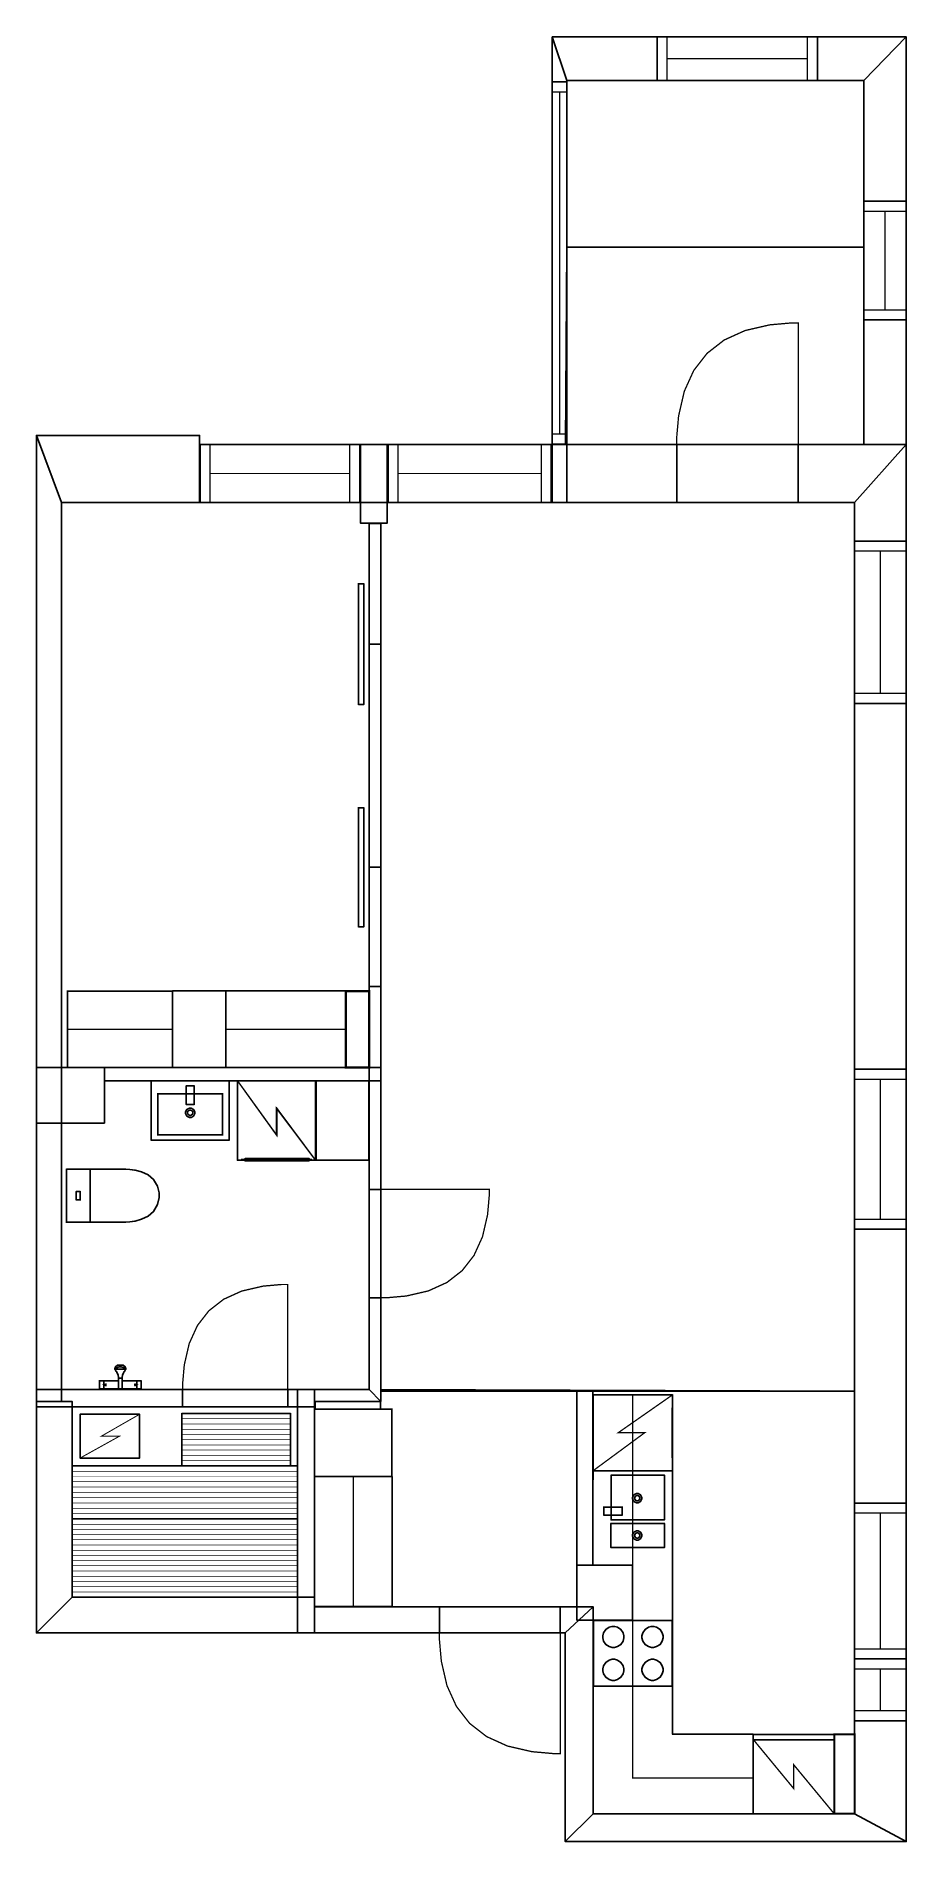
# Model space of a CAD drawing. Extents: x 0.6 to 7.4, y 0 to 14.2.
import ezdxf

# ---------------------------------------------------------------- set-up
doc = ezdxf.new("R2010")
doc.units = 0
doc.layers.get('0').update_dxf_attribs({"linetype": 'CONTINUOUS'})

msp = doc.modelspace()

# ---------------------------------------------------------------- linework, layer by layer
at = {"color": 0}
for points, const_width in [([(7.43093, 14.2251), (4.64447, 14.2251), (4.75906, 13.8815), (7.0976, 13.8815), (7.43093, 14.2251)], 0.002083), ([(4.64447, 14.2251), (4.64447, 10.5566), (4.75906, 10.5566), (4.75906, 13.8815), (4.64447, 14.2251)], 0.002083), ([(5.46929, 14.2251), (6.73178, 14.2251), (6.73178, 13.8815), (5.46929, 13.8815), (5.46929, 14.2251)], 0.010417), ([(5.46929, 14.2251), (6.73178, 14.2251), (6.73178, 13.8815), (5.46929, 13.8815), (5.46929, 14.2251)], 0.010417), ([(7.43093, 11.015), (7.43093, 14.2251), (7.0976, 13.8815), (7.0976, 11.015), (7.43093, 11.015)], 0.002083), ([(4.64447, 13.8703), (4.75906, 13.8703), (4.75906, 11.0178), (4.64447, 11.0178), (4.64447, 13.8703)], 0.010417), ([(4.64447, 13.8703), (4.75906, 13.8703), (4.75906, 11.0178), (4.64447, 11.0178), (4.64447, 13.8703)], 0.010417), ([(7.0976, 12.93), (7.43093, 12.93), (7.43093, 11.9959), (7.0976, 11.9959), (7.0976, 12.93)], 0.010417), ([(7.0976, 12.93), (7.43093, 12.93), (7.43093, 11.9959), (7.0976, 11.9959), (7.0976, 12.93)], 0.010417), ([(7.0976, 11.015), (4.74929, 11.015), (4.75971, 12.5698), (7.0976, 12.5698), (7.0976, 11.015)], 0.002083), ([(5.62408, 11.015), (5.62408, 11.0711), (5.639, 11.2392), (5.68381, 11.4335), (5.75857, 11.598), (5.86322, 11.7325), (5.99772, 11.8372), (6.16217, 11.9119), (6.3565, 11.9568), (6.52463, 11.9717), (6.58074, 11.9717), (6.58074, 11.015), (5.62408, 11.015)], 0.010417), ([(0.583333, 11.0852), (1.86774, 11.0852), (1.86774, 10.5566), (0.780436, 10.5566), (0.583333, 11.0852)], 0.002083), ([(0.780436, 3.47601), (0.780436, 10.5566), (0.583333, 11.0852), (0.583333, 3.47601), (0.780436, 3.47601)], 0.002083), ([(1.86774, 10.5566), (7.02468, 10.5566), (7.43093, 11.015), (1.86774, 11.015), (1.86774, 10.5566)], 0.002083), ([(1.8725, 11.015), (3.12804, 11.015), (3.12804, 10.5566), (1.8725, 10.5566), (1.8725, 11.015)], 0.010417), ([(1.8725, 11.015), (3.12804, 11.015), (3.12804, 10.5566), (1.8725, 10.5566), (1.8725, 11.015)], 0.010417), ([(3.13553, 11.015), (3.34386, 11.015), (3.34386, 10.3937), (3.13553, 10.3937), (3.13553, 11.015)], 0.002083), ([(3.35124, 11.015), (4.63678, 11.015), (4.63678, 10.5566), (3.35124, 10.5566), (3.35124, 11.015)], 0.010417), ([(3.35124, 11.015), (4.63678, 11.015), (4.63678, 10.5566), (3.35124, 10.5566), (3.35124, 11.015)], 0.010417), ([(5.62408, 11.015), (6.58074, 11.015), (6.58074, 10.5566), (5.62408, 10.5566), (5.62408, 11.015)], 0.010417), ([(5.62408, 11.015), (6.58074, 11.015), (6.58074, 10.5566), (5.62408, 10.5566), (5.62408, 11.015)], 0.010417), ([(7.43093, 11.015), (7.43093, 0.008138), (7.02468, 0.226887), (7.02468, 10.5566), (7.43093, 11.015)], 0.002083), ([(3.20156, 10.3931), (3.29531, 10.3931), (3.29531, 9.44249), (3.20156, 9.44249), (3.20156, 10.3931)], 0.010417), ([(3.29531, 3.47601), (3.29531, 10.3937), (3.20156, 10.3937), (3.20156, 3.56976), (3.29531, 3.47601)], 0.002083), ([(7.02468, 10.2528), (7.43093, 10.2528), (7.43093, 8.97467), (7.02468, 8.97467), (7.02468, 10.2528)], 0.010417), ([(7.02468, 10.2528), (7.43093, 10.2528), (7.43093, 8.97467), (7.02468, 8.97467), (7.02468, 10.2528)], 0.010417), ([(3.11822, 9.91781), (3.15989, 9.91781), (3.15989, 8.96718), (3.11822, 8.96718), (3.11822, 9.91781)], 0.010417), ([(3.11822, 8.1531), (3.15989, 8.1531), (3.15989, 7.21468), (3.11822, 7.21468), (3.11822, 8.1531)], 0.010417), ([(3.20156, 7.68397), (3.29531, 7.68397), (3.29531, 6.7455), (3.20156, 6.7455), (3.20156, 7.68397)], 0.010417), ([(0.827528, 6.70882), (1.65375, 6.70882), (1.65375, 6.10607), (0.827528, 6.10607), (0.827528, 6.70882)], 0.010417), ([(1.65381, 6.70942), (2.07422, 6.70942), (2.07422, 6.10639), (1.65381, 6.10639), (1.65381, 6.70942)], 0.010417), ([(2.07422, 6.70899), (3.01812, 6.70899), (3.01812, 6.10622), (2.07422, 6.10622), (2.07422, 6.70899)], 0.010417), ([(3.01812, 6.70888), (3.20161, 6.70888), (3.20161, 6.10607), (3.01812, 6.10607), (3.01812, 6.70888)], 0.018351), ([(0.583333, 6.10596), (1.11833, 6.10596), (1.11833, 5.66803), (0.583333, 5.66803), (0.583333, 6.10596)], 0.002083), ([(1.11833, 6.10596), (3.29531, 6.10596), (3.29531, 6.00179), (1.11833, 6.00179), (1.11833, 6.10596)], 0.002083), ([(1.48768, 6.0006), (2.09978, 6.0006), (2.09978, 5.53315), (1.48768, 5.53315), (1.48768, 6.0006)], 0.010417), ([(2.16601, 6.00108), (2.77924, 6.00108), (2.77924, 5.37608), (2.16601, 5.37608), (2.16601, 6.00108)], 0.010221), ([(2.16601, 6.00108), (2.77924, 6.00108), (2.77924, 5.37608), (2.16601, 5.37608), (2.16601, 6.00108)], 0.010221), ([(2.78435, 6.00108), (3.19943, 6.00108), (3.19943, 5.37608), (2.78435, 5.37608), (2.78435, 6.00108)], 0.010417), ([(7.02468, 6.09196), (7.43093, 6.09196), (7.43093, 4.83322), (7.02468, 4.83322), (7.02468, 6.09196)], 0.010417), ([(7.02468, 6.09196), (7.43093, 6.09196), (7.43093, 4.83322), (7.02468, 4.83322), (7.02468, 6.09196)], 0.010417), ([(1.53874, 5.89958), (2.04878, 5.89958), (2.04878, 5.57449), (1.53874, 5.57449), (1.53874, 5.89958)], 0.010417), ([(1.76313, 5.96164), (1.82563, 5.96164), (1.82563, 5.81581), (1.76313, 5.81581), (1.76313, 5.96164)], 0.010417), ([(1.83018, 5.74972), (1.83018, 5.74333), (1.8195, 5.72396), (1.80012, 5.71326), (1.79372, 5.71326), (1.78728, 5.71326), (1.7679, 5.72396), (1.75726, 5.74333), (1.75726, 5.74972), (1.75726, 5.75618), (1.7679, 5.77556), (1.78728, 5.78618), (1.79372, 5.78618), (1.80012, 5.78618), (1.8195, 5.77556), (1.83018, 5.75618), (1.83018, 5.74972)], 0.008333), ([(1.81456, 5.74972), (1.81456, 5.7461), (1.80843, 5.73503), (1.79736, 5.72889), (1.79372, 5.72889), (1.79004, 5.72889), (1.77897, 5.73503), (1.77289, 5.7461), (1.77289, 5.74972), (1.77289, 5.75342), (1.77897, 5.76449), (1.79004, 5.77056), (1.79372, 5.77056), (1.79736, 5.77056), (1.80843, 5.76449), (1.81456, 5.75342), (1.81456, 5.74972)], 0.008333), ([(0.819282, 5.30414), (0.819282, 4.88758), (1.00657, 4.88758), (1.00657, 5.30414), (0.819282, 5.30414)], 0.010417), ([(1.27485, 5.30414), (1.27485, 5.30414), (1.28657, 5.30425), (1.31755, 5.30263), (1.36138, 5.2965), (1.41163, 5.2831), (1.46186, 5.25956), (1.50569, 5.2231), (1.53668, 5.1709), (1.54844, 5.11783), (1.54844, 5.10015), (1.54844, 5.08187), (1.53668, 5.02701), (1.50569, 4.97293), (1.46186, 4.93511), (1.41163, 4.91069), (1.36138, 4.89671), (1.31755, 4.89031), (1.28657, 4.88857), (1.27485, 4.88861), (1.27485, 4.88861), (1.00657, 4.88758), (1.00657, 5.30414), (1.27485, 5.30414)], 0.010417), ([(2.22526, 5.38857), (2.73019, 5.38857), (2.73019, 5.37088), (2.22526, 5.37088), (2.22526, 5.38857)], 0.010221), ([(0.897136, 5.12896), (0.897136, 5.06278), (0.928657, 5.06278), (0.928657, 5.12896), (0.897136, 5.12896)], 0.010417), ([(3.20156, 5.14561), (3.29531, 5.14561), (3.29531, 4.29269), (3.20156, 4.29269), (3.20156, 5.14561)], 0.010417), ([(3.20156, 5.14561), (3.29531, 5.14561), (3.29531, 4.29269), (3.20156, 4.29269), (3.20156, 5.14561)], 0.010417), ([(3.29531, 4.29269), (3.34526, 4.29269), (3.49517, 4.30604), (3.66846, 4.34603), (3.81506, 4.41265), (3.93494, 4.50597), (4.02826, 4.62592), (4.09489, 4.77251), (4.13488, 4.94575), (4.14822, 5.09565), (4.14822, 5.14561), (3.29531, 5.14561), (3.29531, 4.29269)], 0.010417), ([(1.73438, 3.56976), (1.73438, 3.61828), (1.74729, 3.76361), (1.78603, 3.93158), (1.85064, 4.07374), (1.94108, 4.19006), (2.0574, 4.28049), (2.19954, 4.34511), (2.36751, 4.38385), (2.51286, 4.39675), (2.56136, 4.39675), (2.56136, 3.56976), (1.73438, 3.56976)], 0.010417), ([(0.583333, 3.56976), (2.77126, 3.56976), (2.77126, 3.43419), (0.583333, 3.43419), (0.583333, 3.56976)], 0.002083), ([(1.07856, 3.63861), (1.11399, 3.63861), (1.11399, 3.57503), (1.07856, 3.57503), (1.07856, 3.63861)], 0.010417), ([(1.11399, 3.60736), (1.11719, 3.60618), (1.12684, 3.60226), (1.12961, 3.60107), (1.12961, 3.60107), (1.12961, 3.60254), (1.12961, 3.60682), (1.12961, 3.61117), (1.12961, 3.61257), (1.12961, 3.61257), (1.12723, 3.61193), (1.11724, 3.60856), (1.11399, 3.60736)], 0.010417), ([(1.1129, 3.63861), (1.2296, 3.63861), (1.2296, 3.57503), (1.1129, 3.57503), (1.1129, 3.63861)], 0.010417), ([(1.2577, 3.57503), (1.2296, 3.57503), (1.2296, 3.65836), (1.2366, 3.65836), (1.25239, 3.65836), (1.2577, 3.65836), (1.2577, 3.63753), (1.2577, 3.59065), (1.2577, 3.57503)], 0.010417), ([(1.2577, 3.63861), (1.3744, 3.63861), (1.3744, 3.57503), (1.2577, 3.57503), (1.2577, 3.63861)], 0.010417), ([(1.3744, 3.60736), (1.37115, 3.60618), (1.36149, 3.60226), (1.35878, 3.60107), (1.35878, 3.60107), (1.35878, 3.60254), (1.35878, 3.60682), (1.35878, 3.61117), (1.35878, 3.61257), (1.35878, 3.61257), (1.36111, 3.61193), (1.37109, 3.60856), (1.3744, 3.60736)], 0.010417), ([(1.3744, 3.63861), (1.40771, 3.63861), (1.40771, 3.57503), (1.3744, 3.57503), (1.3744, 3.63861)], 0.010417), ([(1.73438, 3.56976), (2.56136, 3.56976), (2.56136, 3.43419), (1.73438, 3.43419), (1.73438, 3.56976)], 0.010417), ([(1.73438, 3.56976), (2.56136, 3.56976), (2.56136, 3.43419), (1.73438, 3.43419), (1.73438, 3.56976)], 0.010417), ([(2.63857, 3.56976), (2.77126, 3.56976), (2.77126, 1.6524), (2.63857, 1.6524), (2.63857, 3.56976)], 0.002083), ([(3.29531, 3.47601), (2.77126, 3.47601), (2.77126, 3.56976), (3.20156, 3.56976), (3.29531, 3.47601)], 0.002083), ([(4.83789, 3.55583), (4.96289, 3.55583), (4.96289, 2.18604), (4.83789, 2.18604), (4.83789, 3.55583)], 0.002083), ([(0.864367, 1.93311), (0.864367, 3.47601), (0.583333, 3.47601), (0.583333, 1.6524), (0.864367, 1.93311)], 0.002083), ([(2.77208, 3.41476), (2.77208, 2.88465), (3.38238, 2.88465), (3.38238, 3.41476), (2.77208, 3.41476)], 0.010417), ([(2.77636, 3.47504), (2.77636, 3.41476), (3.29178, 3.41476), (3.29178, 3.47504), (2.77636, 3.47504)], 0.00603), ([(6.22547, 0.227431), (6.22547, 0.852919), (5.59119, 0.852919), (5.59119, 3.5274), (4.96588, 3.5274), (4.96289, 2.18604), (5.27642, 2.18604), (5.27642, 1.75136), (4.96674, 1.75136), (4.96588, 0.226887), (6.22547, 0.227431)], 0.010417), ([(4.96436, 3.52865), (4.96436, 2.18604), (5.27686, 2.18604), (5.27686, 3.52865), (4.96436, 3.52865)], 0.010417), ([(4.96619, 3.5274), (4.96619, 2.92974), (5.59119, 2.92974), (5.59119, 3.5274), (4.96619, 3.5274)], 0.009961), ([(0.926594, 3.37397), (1.39492, 3.37397), (1.39492, 3.02914), (0.926594, 3.02914), (0.926594, 3.37397)], 0.007805), ([(1.72672, 3.37999), (2.58431, 3.37999), (2.58431, 2.96875), (1.72672, 2.96875), (1.72672, 3.37999)], 0.010417), ([(0.864367, 2.96744), (2.63965, 2.96744), (2.63965, 2.55078), (0.864367, 2.55078), (0.864367, 2.96744)], 0.010417), ([(2.77192, 2.88465), (2.77192, 1.85926), (3.38286, 1.85926), (3.38286, 2.88465), (2.77192, 2.88465)], 0.010417), ([(5.10747, 2.89361), (5.10747, 2.54275), (5.52789, 2.54275), (5.52789, 2.89361), (5.10747, 2.89361)], 0.010417), ([(5.31332, 2.74989), (5.31972, 2.74989), (5.33908, 2.73926), (5.34978, 2.71989), (5.34978, 2.71343), (5.34978, 2.70703), (5.33908, 2.68767), (5.31972, 2.67697), (5.31332, 2.67697), (5.30686, 2.67697), (5.28749, 2.68767), (5.27686, 2.70703), (5.27686, 2.71343), (5.27686, 2.71989), (5.28749, 2.73926), (5.30686, 2.74989), (5.31332, 2.74989)], 0.008333), ([(5.31332, 2.73426), (5.31694, 2.73426), (5.32801, 2.72819), (5.33415, 2.71712), (5.33415, 2.71343), (5.33415, 2.70979), (5.32801, 2.69874), (5.31694, 2.6926), (5.31332, 2.6926), (5.30963, 2.6926), (5.29856, 2.69874), (5.29249, 2.70979), (5.29249, 2.71343), (5.29249, 2.71712), (5.29856, 2.72819), (5.30963, 2.73426), (5.31332, 2.73426)], 0.008333), ([(5.05007, 2.64318), (5.05007, 2.58068), (5.1959, 2.58068), (5.1959, 2.64318), (5.05007, 2.64318)], 0.010417), ([(7.02468, 2.67393), (7.43093, 2.67393), (7.43093, 1.44689), (7.02468, 1.44689), (7.02468, 2.67393)], 0.010417), ([(7.02468, 2.67393), (7.43093, 2.67393), (7.43093, 1.44689), (7.02468, 1.44689), (7.02468, 2.67393)], 0.010417), ([(0.864312, 2.54953), (2.63986, 2.54953), (2.63986, 1.9344), (0.864312, 1.9344), (0.864312, 2.54953)], 0.010417), ([(5.10644, 2.51432), (5.10644, 2.32476), (5.52696, 2.32476), (5.52696, 2.51432), (5.10644, 2.51432)], 0.010417), ([(5.31332, 2.456), (5.31972, 2.456), (5.33908, 2.44536), (5.34978, 2.426), (5.34978, 2.41954), (5.34978, 2.41314), (5.33908, 2.39378), (5.31972, 2.38308), (5.31332, 2.38308), (5.30686, 2.38308), (5.28749, 2.39378), (5.27686, 2.41314), (5.27686, 2.41954), (5.27686, 2.426), (5.28749, 2.44536), (5.30686, 2.456), (5.31332, 2.456)], 0.008333), ([(5.31332, 2.44038), (5.31694, 2.44038), (5.32801, 2.43431), (5.33415, 2.42324), (5.33415, 2.41954), (5.33415, 2.4159), (5.32801, 2.40483), (5.31694, 2.39871), (5.31332, 2.39871), (5.30963, 2.39871), (5.29856, 2.40483), (5.29249, 2.4159), (5.29249, 2.41954), (5.29249, 2.42324), (5.29856, 2.43431), (5.30963, 2.44038), (5.31332, 2.44038)], 0.008333), ([(4.83789, 2.18604), (5.27647, 2.18604), (5.27647, 1.75136), (4.83789, 1.75136), (4.83789, 2.18604)], 0.002083), ([(2.77126, 1.93311), (0.864367, 1.93311), (0.583333, 1.6524), (2.77126, 1.6524), (2.77126, 1.93311)], 0.002083), ([(4.96593, 1.85813), (2.77126, 1.85813), (2.77126, 1.6524), (4.74718, 1.6524), (4.96593, 1.85813)], 0.002083), ([(3.75603, 1.85813), (4.70697, 1.85813), (4.70697, 1.6524), (3.75603, 1.6524), (3.75603, 1.85813)], 0.010417), ([(3.75603, 1.85813), (4.70697, 1.85813), (4.70697, 1.6524), (3.75603, 1.6524), (3.75603, 1.85813)], 0.010417), ([(4.74718, 0.008138), (4.74718, 1.6524), (4.96593, 1.85813), (4.96593, 0.226887), (4.74718, 0.008138)], 0.002083), ([(4.96371, 1.75157), (5.27642, 1.75142), (5.27642, 0.509494), (6.22537, 0.509494), (6.22547, 0.227431), (4.96593, 0.226887), (4.96371, 1.75157)], 0.010417), ([(4.96946, 1.75), (4.96946, 1.23345), (5.588, 1.23345), (5.588, 1.75), (4.96946, 1.75)], 0.010417), ([(5.125, 1.70367), (5.13308, 1.70367), (5.15739, 1.69715), (5.18392, 1.67925), (5.20176, 1.65278), (5.20833, 1.62847), (5.20833, 1.62033), (5.20833, 1.61225), (5.20176, 1.58789), (5.18392, 1.56142), (5.15739, 1.54357), (5.13308, 1.537), (5.125, 1.537), (5.11686, 1.537), (5.0925, 1.54357), (5.06603, 1.56142), (5.04818, 1.58789), (5.04167, 1.61225), (5.04167, 1.62033), (5.04167, 1.62847), (5.04818, 1.65278), (5.06603, 1.67925), (5.0925, 1.69715), (5.11686, 1.70367), (5.125, 1.70367)], 0.010417), ([(5.43365, 1.70367), (5.44174, 1.70367), (5.46604, 1.69715), (5.49257, 1.67925), (5.51042, 1.65278), (5.51699, 1.62847), (5.51699, 1.62033), (5.51699, 1.61225), (5.51042, 1.58789), (5.49257, 1.56142), (5.46604, 1.54357), (5.44174, 1.537), (5.43365, 1.537), (5.42551, 1.537), (5.40115, 1.54357), (5.37468, 1.56142), (5.35682, 1.58789), (5.35032, 1.61225), (5.35032, 1.62033), (5.35032, 1.62847), (5.35682, 1.65278), (5.37468, 1.67925), (5.40115, 1.69715), (5.42551, 1.70367), (5.43365, 1.70367)], 0.010417), ([(3.75603, 1.6524), (3.75603, 1.59668), (3.77083, 1.42953), (3.81543, 1.23638), (3.88971, 1.07297), (3.99376, 0.939236), (4.1275, 0.835178), (4.2909, 0.760906), (4.48406, 0.716308), (4.65121, 0.701443), (4.70697, 0.701443), (4.70697, 1.6524), (3.75603, 1.6524)], 0.010417), ([(5.125, 1.44422), (5.13308, 1.44422), (5.15739, 1.43772), (5.18392, 1.41982), (5.20176, 1.39333), (5.20833, 1.36903), (5.20833, 1.36089), (5.20833, 1.35281), (5.20176, 1.32845), (5.18392, 1.30198), (5.15739, 1.28413), (5.13308, 1.27756), (5.125, 1.27756), (5.11686, 1.27756), (5.0925, 1.28413), (5.06603, 1.30198), (5.04818, 1.32845), (5.04167, 1.35281), (5.04167, 1.36089), (5.04167, 1.36903), (5.04818, 1.39333), (5.06603, 1.41982), (5.0925, 1.43772), (5.11686, 1.44422), (5.125, 1.44422)], 0.010417), ([(5.43365, 1.44422), (5.44174, 1.44422), (5.46604, 1.43772), (5.49257, 1.41982), (5.51042, 1.39333), (5.51699, 1.36903), (5.51699, 1.36089), (5.51699, 1.35281), (5.51042, 1.32845), (5.49257, 1.30198), (5.46604, 1.28413), (5.44174, 1.27756), (5.43365, 1.27756), (5.42551, 1.27756), (5.40115, 1.28413), (5.37468, 1.30198), (5.35682, 1.32845), (5.35032, 1.35281), (5.35032, 1.36089), (5.35032, 1.36903), (5.35682, 1.39333), (5.37468, 1.41982), (5.40115, 1.43772), (5.42551, 1.44422), (5.43365, 1.44422)], 0.010417), ([(7.02468, 1.44689), (7.43093, 1.44689), (7.43093, 0.960124), (7.02468, 0.960124), (7.02468, 1.44689)], 0.010417), ([(7.02468, 1.44689), (7.43093, 1.44689), (7.43093, 0.960124), (7.02468, 0.960124), (7.02468, 1.44689)], 0.010417), ([(6.22547, 0.852432), (6.8641, 0.852432), (6.8641, 0.227431), (6.22547, 0.227431), (6.22547, 0.852432)], 0.010644), ([(6.22547, 0.852432), (6.8641, 0.852432), (6.8641, 0.810764), (6.22547, 0.810764), (6.22547, 0.852432)], 0.010644), ([(6.8641, 0.852431), (7.02463, 0.852431), (7.02463, 0.227431), (6.8641, 0.227431), (6.8641, 0.852431)], 0.016056), ([(7.43093, 0.008138), (4.74718, 0.008138), (4.96593, 0.226887), (7.02468, 0.226887), (7.43093, 0.008138)], 0.002083)]:
    msp.add_lwpolyline(points, close=True, dxfattribs=dict(at, const_width=const_width))
for points, const_width in [([(5.54742, 14.2251), (5.54742, 13.8815)], 0.010417), ([(6.65365, 14.2251), (6.65365, 13.8815)], 0.010417), ([(6.65365, 14.0533), (5.54742, 14.0533)], 0.010417), ([(4.64447, 13.7922), (4.75906, 13.7922)], 0.010417), ([(4.70176, 13.7922), (4.70176, 11.0959)], 0.010417), ([(7.43093, 12.8519), (7.0976, 12.8519)], 0.010417), ([(7.26426, 12.0741), (7.26426, 12.8519)], 0.010417), ([(7.43093, 12.0741), (7.0976, 12.0741)], 0.010417), ([(4.64447, 11.0959), (4.75906, 11.0959)], 0.010417), ([(1.95063, 10.5566), (1.95063, 11.015)], 0.010417), ([(3.04992, 10.5566), (3.04992, 11.015)], 0.010417), ([(3.42936, 10.5566), (3.42936, 11.015)], 0.010417), ([(4.55865, 10.5566), (4.55865, 11.015)], 0.010417), ([(1.95063, 10.7858), (3.04992, 10.7858)], 0.010417), ([(3.42936, 10.7858), (4.55865, 10.7858)], 0.010417), ([(7.43093, 10.1747), (7.02468, 10.1747)], 0.010417), ([(7.22781, 10.1747), (7.22781, 9.05279)], 0.010417), ([(7.43093, 9.05279), (7.02468, 9.05279)], 0.010417), ([(2.16601, 6.00108), (2.4726, 5.574), (2.4726, 5.78444), (2.77924, 5.37608)], 0.010221), ([(2.17111, 5.99588), (2.47771, 5.57058), (2.47771, 5.78375), (2.78435, 5.37196)], 0.010221), ([(7.43093, 6.01383), (7.02468, 6.01383)], 0.010417), ([(7.22781, 6.01383), (7.22781, 4.91135)], 0.010417), ([(2.19358, 5.38238), (2.75163, 5.38238)], 0.010221), ([(7.43093, 4.91135), (7.02468, 4.91135)], 0.010417), ([(1.2577, 3.65836), (1.2577, 3.66471), (1.26134, 3.68365), (1.27121, 3.70606), (1.27436, 3.71044), (1.27539, 3.71203), (1.28559, 3.72667), (1.28586, 3.72819), (1.28635, 3.73107), (1.28217, 3.74761), (1.26552, 3.76047), (1.25982, 3.7615), (1.25852, 3.76178), (1.24696, 3.76253), (1.24311, 3.76253), (1.24419, 3.76253), (1.24002, 3.76253), (1.22879, 3.76178), (1.22748, 3.7615), (1.22173, 3.76047), (1.20508, 3.74761), (1.2009, 3.73107), (1.20144, 3.72819), (1.20171, 3.72667), (1.21186, 3.71203), (1.21294, 3.71044), (1.21604, 3.70606), (1.22591, 3.68365), (1.2296, 3.66471), (1.2296, 3.65836)], 0.010417), ([(1.28586, 3.72922), (1.28559, 3.72976), (1.27371, 3.7399), (1.24995, 3.74903), (1.24208, 3.74903), (1.23579, 3.74881), (1.21316, 3.73953), (1.20193, 3.72976), (1.20144, 3.72922)], 0.010417), ([(4.96619, 2.92974), (5.37142, 3.22857), (5.16308, 3.22857), (5.59119, 3.5274)], 0.009961), ([(5.58703, 3.02935), (5.58703, 3.42578)], 0.009961), ([(0.926594, 3.02914), (1.23649, 3.20156), (1.09364, 3.20156), (1.39492, 3.37397)], 0.007805), ([(7.43093, 2.59581), (7.02468, 2.59581)], 0.010417), ([(7.22781, 2.59581), (7.22781, 1.52501)], 0.010417), ([(7.43093, 1.52501), (7.02468, 1.52501)], 0.010417), ([(7.43093, 1.36876), (7.02468, 1.36876)], 0.010417), ([(7.22781, 1.36876), (7.22781, 1.03825)], 0.010417), ([(7.43093, 1.03825), (7.02468, 1.03825)], 0.010417), ([(6.8641, 0.227431), (6.54476, 0.613878), (6.54476, 0.426378), (6.22547, 0.813857)], 0.010644)]:
    msp.add_lwpolyline(points, dxfattribs=dict(at, const_width=const_width))
for points in [[(7.43093, 14.2251), (4.64447, 14.2251), (4.75906, 13.8815), (7.0976, 13.8815), (7.43093, 14.2251)], [(4.64447, 14.2251), (4.64447, 10.5566), (4.75906, 10.5566), (4.75906, 13.8815), (4.64447, 14.2251)], [(7.43093, 11.015), (7.43093, 14.2251), (7.0976, 13.8815), (7.0976, 11.015), (7.43093, 11.015)], [(0.583333, 11.0852), (1.86774, 11.0852), (1.86774, 10.5566), (0.780436, 10.5566), (0.583333, 11.0852)], [(0.780436, 3.47601), (0.780436, 10.5566), (0.583333, 11.0852), (0.583333, 3.47601), (0.780436, 3.47601)], [(1.86774, 10.5566), (7.02468, 10.5566), (7.43093, 11.015), (1.86774, 11.015), (1.86774, 10.5566)], [(3.13553, 11.015), (3.34386, 11.015), (3.34386, 10.3937), (3.13553, 10.3937), (3.13553, 11.015)], [(7.43093, 11.015), (7.43093, 0.008138), (7.02468, 0.226887), (7.02468, 10.5566), (7.43093, 11.015)], [(3.29531, 3.47601), (3.29531, 10.3937), (3.20156, 10.3937), (3.20156, 3.56976), (3.29531, 3.47601)], [(0.583333, 6.10596), (1.11833, 6.10596), (1.11833, 5.66803), (0.583333, 5.66803), (0.583333, 6.10596)], [(1.11833, 6.10596), (3.29531, 6.10596), (3.29531, 6.00179), (1.11833, 6.00179), (1.11833, 6.10596)], [(0.583333, 3.56976), (2.77126, 3.56976), (2.77126, 3.43419), (0.583333, 3.43419), (0.583333, 3.56976)], [(2.63857, 3.56976), (2.77126, 3.56976), (2.77126, 1.6524), (2.63857, 1.6524), (2.63857, 3.56976)], [(3.29531, 3.47601), (2.77126, 3.47601), (2.77126, 3.56976), (3.20156, 3.56976), (3.29531, 3.47601)], [(0.864367, 1.93311), (0.864367, 3.47601), (0.583333, 3.47601), (0.583333, 1.6524), (0.864367, 1.93311)], [(4.83789, 3.55583), (4.96289, 3.55583), (4.96289, 2.18604), (4.83789, 2.18604), (4.83789, 3.55583)], [(4.83789, 2.18604), (5.27647, 2.18604), (5.27647, 1.75136), (4.83789, 1.75136), (4.83789, 2.18604)], [(2.77126, 1.93311), (0.864367, 1.93311), (0.583333, 1.6524), (2.77126, 1.6524), (2.77126, 1.93311)], [(4.96593, 1.85813), (2.77126, 1.85813), (2.77126, 1.6524), (4.74718, 1.6524), (4.96593, 1.85813)], [(4.74718, 0.008138), (4.74718, 1.6524), (4.96593, 1.85813), (4.96593, 0.226887), (4.74718, 0.008138)], [(7.43093, 0.008138), (4.74718, 0.008138), (4.96593, 0.226887), (7.02468, 0.226887), (7.43093, 0.008138)]]:
    msp.add_lwpolyline(points, close=True, dxfattribs=at)
at = {"color": 7}
for points in [[(5.46929, 14.2251), (6.73178, 14.2251), (6.73178, 13.8815), (5.46929, 13.8815), (5.46929, 14.2251)], [(5.46929, 14.2251), (6.73178, 14.2251), (6.73178, 13.8815), (5.46929, 13.8815), (5.46929, 14.2251)], [(4.64447, 13.8703), (4.75906, 13.8703), (4.75906, 11.0178), (4.64447, 11.0178), (4.64447, 13.8703)], [(4.64447, 13.8703), (4.75906, 13.8703), (4.75906, 11.0178), (4.64447, 11.0178), (4.64447, 13.8703)], [(7.0976, 12.5698), (4.75971, 12.5698), (4.75906, 13.8815), (7.0976, 13.8815), (7.0976, 12.5698)], [(7.0976, 12.93), (7.43093, 12.93), (7.43093, 11.9959), (7.0976, 11.9959), (7.0976, 12.93)], [(7.0976, 12.93), (7.43093, 12.93), (7.43093, 11.9959), (7.0976, 11.9959), (7.0976, 12.93)], [(7.0976, 11.015), (4.74929, 11.015), (4.75971, 12.5698), (7.0976, 12.5698), (7.0976, 11.015)], [(1.8725, 11.015), (3.12804, 11.015), (3.12804, 10.5566), (1.8725, 10.5566), (1.8725, 11.015)], [(1.8725, 11.015), (3.12804, 11.015), (3.12804, 10.5566), (1.8725, 10.5566), (1.8725, 11.015)], [(3.35124, 11.015), (4.63678, 11.015), (4.63678, 10.5566), (3.35124, 10.5566), (3.35124, 11.015)], [(3.35124, 11.015), (4.63678, 11.015), (4.63678, 10.5566), (3.35124, 10.5566), (3.35124, 11.015)], [(5.62408, 11.015), (6.58074, 11.015), (6.58074, 10.5566), (5.62408, 10.5566), (5.62408, 11.015)], [(5.62408, 11.015), (6.58074, 11.015), (6.58074, 10.5566), (5.62408, 10.5566), (5.62408, 11.015)], [(3.13553, 10.3937), (3.20156, 10.3937), (3.20156, 6.10596), (0.780436, 6.10596), (0.780436, 10.5566), (3.13553, 10.5566), (3.13553, 10.3937)], [(7.02468, 3.55583), (3.29531, 3.56976), (3.29531, 10.3937), (3.34386, 10.3937), (3.34386, 10.5566), (7.02468, 10.5566), (7.02468, 3.55583)], [(3.20156, 10.3931), (3.29531, 10.3931), (3.29531, 9.44249), (3.20156, 9.44249), (3.20156, 10.3931)], [(3.20156, 10.3931), (3.29531, 10.3931), (3.29531, 9.44249), (3.20156, 9.44249), (3.20156, 10.3931)], [(7.02468, 10.2528), (7.43093, 10.2528), (7.43093, 8.97467), (7.02468, 8.97467), (7.02468, 10.2528)], [(7.02468, 10.2528), (7.43093, 10.2528), (7.43093, 8.97467), (7.02468, 8.97467), (7.02468, 10.2528)], [(3.11822, 9.91781), (3.15989, 9.91781), (3.15989, 8.96718), (3.11822, 8.96718), (3.11822, 9.91781)], [(3.11822, 8.1531), (3.15989, 8.1531), (3.15989, 7.21468), (3.11822, 7.21468), (3.11822, 8.1531)], [(3.20156, 7.68397), (3.29531, 7.68397), (3.29531, 6.7455), (3.20156, 6.7455), (3.20156, 7.68397)], [(3.20156, 7.68397), (3.29531, 7.68397), (3.29531, 6.7455), (3.20156, 6.7455), (3.20156, 7.68397)], [(0.827528, 6.70882), (1.65375, 6.70882), (1.65375, 6.10607), (0.827528, 6.10607), (0.827528, 6.70882)], [(1.65381, 6.70942), (2.07422, 6.70942), (2.07422, 6.10639), (1.65381, 6.10639), (1.65381, 6.70942)], [(2.07422, 6.70899), (3.01812, 6.70899), (3.01812, 6.10622), (2.07422, 6.10622), (2.07422, 6.70899)], [(3.01812, 6.70888), (3.20161, 6.70888), (3.20161, 6.10607), (3.01812, 6.10607), (3.01812, 6.70888)], [(3.20156, 3.56976), (0.780436, 3.56976), (0.780436, 5.66803), (1.11833, 5.66803), (1.11833, 6.00179), (3.20156, 6.00179), (3.20156, 3.56976)], [(1.48768, 6.0006), (2.09978, 6.0006), (2.09978, 5.53315), (1.48768, 5.53315), (1.48768, 6.0006)], [(2.16601, 6.00108), (2.77924, 6.00108), (2.77924, 5.37608), (2.16601, 5.37608), (2.16601, 6.00108)], [(2.16601, 6.00108), (2.77924, 6.00108), (2.77924, 5.37608), (2.16601, 5.37608), (2.16601, 6.00108)], [(2.78435, 6.00108), (3.19943, 6.00108), (3.19943, 5.37608), (2.78435, 5.37608), (2.78435, 6.00108)], [(7.02468, 6.09196), (7.43093, 6.09196), (7.43093, 4.83322), (7.02468, 4.83322), (7.02468, 6.09196)], [(7.02468, 6.09196), (7.43093, 6.09196), (7.43093, 4.83322), (7.02468, 4.83322), (7.02468, 6.09196)], [(1.53874, 5.89958), (2.04878, 5.89958), (2.04878, 5.57449), (1.53874, 5.57449), (1.53874, 5.89958)], [(1.76313, 5.96164), (1.82563, 5.96164), (1.82563, 5.81581), (1.76313, 5.81581), (1.76313, 5.96164)], [(1.83018, 5.74972), (1.83018, 5.74333), (1.8195, 5.72396), (1.80012, 5.71326), (1.79372, 5.71326), (1.78728, 5.71326), (1.7679, 5.72396), (1.75726, 5.74333), (1.75726, 5.74972), (1.75726, 5.75618), (1.7679, 5.77556), (1.78728, 5.78618), (1.79372, 5.78618), (1.80012, 5.78618), (1.8195, 5.77556), (1.83018, 5.75618), (1.83018, 5.74972)], [(1.81456, 5.74972), (1.81456, 5.7461), (1.80843, 5.73503), (1.79736, 5.72889), (1.79372, 5.72889), (1.79004, 5.72889), (1.77897, 5.73503), (1.77289, 5.7461), (1.77289, 5.74972), (1.77289, 5.75342), (1.77897, 5.76449), (1.79004, 5.77056), (1.79372, 5.77056), (1.79736, 5.77056), (1.80843, 5.76449), (1.81456, 5.75342), (1.81456, 5.74972)], [(0.819282, 5.30414), (1.00657, 5.30414), (1.00657, 4.88758), (0.819282, 4.88758), (0.819282, 5.30414)], [(1.27485, 5.30414), (1.27485, 5.30414), (1.28657, 5.30425), (1.31755, 5.30263), (1.36138, 5.2965), (1.41163, 5.2831), (1.46186, 5.25956), (1.50569, 5.2231), (1.53668, 5.1709), (1.54844, 5.11783), (1.54844, 5.10015), (1.54844, 5.08187), (1.53668, 5.02701), (1.50569, 4.97293), (1.46186, 4.93511), (1.41163, 4.91069), (1.36138, 4.89671), (1.31755, 4.89031), (1.28657, 4.88857), (1.27485, 4.88861), (1.27485, 4.88861), (1.00657, 4.88758), (1.00657, 5.30414), (1.27485, 5.30414)], [(2.22526, 5.38857), (2.73019, 5.38857), (2.73019, 5.37088), (2.22526, 5.37088), (2.22526, 5.38857)], [(0.897136, 5.12896), (0.928657, 5.12896), (0.928657, 5.06278), (0.897136, 5.06278), (0.897136, 5.12896)], [(3.20156, 5.14561), (3.29531, 5.14561), (3.29531, 4.29269), (3.20156, 4.29269), (3.20156, 5.14561)], [(3.20156, 5.14561), (3.29531, 5.14561), (3.29531, 4.29269), (3.20156, 4.29269), (3.20156, 5.14561)], [(1.2577, 3.65836), (1.2577, 3.66471), (1.26134, 3.68365), (1.27121, 3.70606), (1.27436, 3.71044), (1.27539, 3.71203), (1.28559, 3.72667), (1.28586, 3.72819), (1.28635, 3.73107), (1.28217, 3.74761), (1.26552, 3.76047), (1.25982, 3.7615), (1.25852, 3.76178), (1.24696, 3.76253), (1.24311, 3.76253), (1.24419, 3.76253), (1.24002, 3.76253), (1.22879, 3.76178), (1.22748, 3.7615), (1.22173, 3.76047), (1.20508, 3.74761), (1.2009, 3.73107), (1.20144, 3.72819), (1.20171, 3.72667), (1.21186, 3.71203), (1.21294, 3.71044), (1.21604, 3.70606), (1.22591, 3.68365), (1.2296, 3.66471), (1.2296, 3.65836)], [(1.28586, 3.72922), (1.28559, 3.72976), (1.27371, 3.7399), (1.24995, 3.74903), (1.24208, 3.74903), (1.23579, 3.74881), (1.21316, 3.73953), (1.20193, 3.72976), (1.20144, 3.72922)], [(1.07856, 3.63861), (1.11399, 3.63861), (1.11399, 3.57503), (1.07856, 3.57503), (1.07856, 3.63861)], [(1.1129, 3.63861), (1.2296, 3.63861), (1.2296, 3.57503), (1.1129, 3.57503), (1.1129, 3.63861)], [(1.11399, 3.60736), (1.11719, 3.60618), (1.12684, 3.60226), (1.12961, 3.60107), (1.12961, 3.60107), (1.12961, 3.60254), (1.12961, 3.60682), (1.12961, 3.61117), (1.12961, 3.61257), (1.12961, 3.61257), (1.12723, 3.61193), (1.11724, 3.60856), (1.11399, 3.60736)], [(1.2577, 3.57503), (1.2296, 3.57503), (1.2296, 3.65836), (1.2366, 3.65836), (1.25239, 3.65836), (1.2577, 3.65836), (1.2577, 3.63753), (1.2577, 3.59065), (1.2577, 3.57503)], [(1.2577, 3.63861), (1.3744, 3.63861), (1.3744, 3.57503), (1.2577, 3.57503), (1.2577, 3.63861)], [(1.3744, 3.60736), (1.37115, 3.60618), (1.36149, 3.60226), (1.35878, 3.60107), (1.35878, 3.60107), (1.35878, 3.60254), (1.35878, 3.60682), (1.35878, 3.61117), (1.35878, 3.61257), (1.35878, 3.61257), (1.36111, 3.61193), (1.37109, 3.60856), (1.3744, 3.60736)], [(1.3744, 3.63861), (1.40771, 3.63861), (1.40771, 3.57503), (1.3744, 3.57503), (1.3744, 3.63861)], [(1.73438, 3.56976), (2.56136, 3.56976), (2.56136, 3.43419), (1.73438, 3.43419), (1.73438, 3.56976)], [(1.73438, 3.56976), (2.56136, 3.56976), (2.56136, 3.43419), (1.73438, 3.43419), (1.73438, 3.56976)], [(0.864367, 3.43419), (2.63857, 3.43419), (2.63857, 1.93311), (0.864367, 1.93311), (0.864367, 3.43419)], [(2.77126, 1.85813), (2.77126, 3.47601), (3.29531, 3.47601), (3.29531, 3.55583), (4.83789, 3.55583), (4.83789, 1.85813), (2.77126, 1.85813)], [(2.77208, 3.41476), (3.38238, 3.41476), (3.38238, 2.88465), (2.77208, 2.88465), (2.77208, 3.41476)], [(2.77636, 3.47504), (3.29178, 3.47504), (3.29178, 3.41476), (2.77636, 3.41476), (2.77636, 3.47504)], [(7.02468, 0.226887), (4.96593, 0.226887), (4.96593, 1.75136), (5.27647, 1.75136), (5.27647, 2.18604), (4.96289, 2.18604), (4.96289, 3.55583), (7.02468, 3.55583), (7.02468, 0.226887)], [(6.22547, 0.227431), (6.22547, 0.852919), (5.59119, 0.852919), (5.59119, 3.5274), (4.96588, 3.5274), (4.96289, 2.18604), (5.27642, 2.18604), (5.27642, 1.75136), (4.96674, 1.75136), (4.96588, 0.226887), (6.22547, 0.227431)], [(4.96619, 3.5274), (5.59119, 3.5274), (5.59119, 2.92974), (4.96619, 2.92974), (4.96619, 3.5274)], [(0.926594, 3.37397), (1.39492, 3.37397), (1.39492, 3.02914), (0.926594, 3.02914), (0.926594, 3.37397)], [(1.72672, 3.37999), (2.58431, 3.37999), (2.58431, 2.96875), (1.72672, 2.96875), (1.72672, 3.37999)], [(0.864367, 2.96744), (2.63965, 2.96744), (2.63965, 2.55078), (0.864367, 2.55078), (0.864367, 2.96744)], [(2.77192, 2.88465), (3.38286, 2.88465), (3.38286, 1.85926), (2.77192, 1.85926), (2.77192, 2.88465)], [(5.10747, 2.89361), (5.52789, 2.89361), (5.52789, 2.54275), (5.10747, 2.54275), (5.10747, 2.89361)], [(5.31332, 2.74989), (5.31972, 2.74989), (5.33908, 2.73926), (5.34978, 2.71989), (5.34978, 2.71343), (5.34978, 2.70703), (5.33908, 2.68767), (5.31972, 2.67697), (5.31332, 2.67697), (5.30686, 2.67697), (5.28749, 2.68767), (5.27686, 2.70703), (5.27686, 2.71343), (5.27686, 2.71989), (5.28749, 2.73926), (5.30686, 2.74989), (5.31332, 2.74989)], [(5.31332, 2.73426), (5.31694, 2.73426), (5.32801, 2.72819), (5.33415, 2.71712), (5.33415, 2.71343), (5.33415, 2.70979), (5.32801, 2.69874), (5.31694, 2.6926), (5.31332, 2.6926), (5.30963, 2.6926), (5.29856, 2.69874), (5.29249, 2.70979), (5.29249, 2.71343), (5.29249, 2.71712), (5.29856, 2.72819), (5.30963, 2.73426), (5.31332, 2.73426)], [(5.05007, 2.64318), (5.1959, 2.64318), (5.1959, 2.58068), (5.05007, 2.58068), (5.05007, 2.64318)], [(7.02468, 2.67393), (7.43093, 2.67393), (7.43093, 1.44689), (7.02468, 1.44689), (7.02468, 2.67393)], [(7.02468, 2.67393), (7.43093, 2.67393), (7.43093, 1.44689), (7.02468, 1.44689), (7.02468, 2.67393)], [(0.864312, 2.54953), (2.63986, 2.54953), (2.63986, 1.9344), (0.864312, 1.9344), (0.864312, 2.54953)], [(5.10644, 2.51432), (5.52696, 2.51432), (5.52696, 2.32476), (5.10644, 2.32476), (5.10644, 2.51432)], [(5.31332, 2.456), (5.31972, 2.456), (5.33908, 2.44536), (5.34978, 2.426), (5.34978, 2.41954), (5.34978, 2.41314), (5.33908, 2.39378), (5.31972, 2.38308), (5.31332, 2.38308), (5.30686, 2.38308), (5.28749, 2.39378), (5.27686, 2.41314), (5.27686, 2.41954), (5.27686, 2.426), (5.28749, 2.44536), (5.30686, 2.456), (5.31332, 2.456)], [(5.31332, 2.44038), (5.31694, 2.44038), (5.32801, 2.43431), (5.33415, 2.42324), (5.33415, 2.41954), (5.33415, 2.4159), (5.32801, 2.40483), (5.31694, 2.39871), (5.31332, 2.39871), (5.30963, 2.39871), (5.29856, 2.40483), (5.29249, 2.4159), (5.29249, 2.41954), (5.29249, 2.42324), (5.29856, 2.43431), (5.30963, 2.44038), (5.31332, 2.44038)], [(3.75603, 1.85813), (4.70697, 1.85813), (4.70697, 1.6524), (3.75603, 1.6524), (3.75603, 1.85813)], [(3.75603, 1.85813), (4.70697, 1.85813), (4.70697, 1.6524), (3.75603, 1.6524), (3.75603, 1.85813)], [(4.96946, 1.75), (5.588, 1.75), (5.588, 1.23345), (4.96946, 1.23345), (4.96946, 1.75)], [(5.125, 1.70367), (5.13308, 1.70367), (5.15739, 1.69715), (5.18392, 1.67925), (5.20176, 1.65278), (5.20833, 1.62847), (5.20833, 1.62033), (5.20833, 1.61225), (5.20176, 1.58789), (5.18392, 1.56142), (5.15739, 1.54357), (5.13308, 1.537), (5.125, 1.537), (5.11686, 1.537), (5.0925, 1.54357), (5.06603, 1.56142), (5.04818, 1.58789), (5.04167, 1.61225), (5.04167, 1.62033), (5.04167, 1.62847), (5.04818, 1.65278), (5.06603, 1.67925), (5.0925, 1.69715), (5.11686, 1.70367), (5.125, 1.70367)], [(5.43365, 1.70367), (5.44174, 1.70367), (5.46604, 1.69715), (5.49257, 1.67925), (5.51042, 1.65278), (5.51699, 1.62847), (5.51699, 1.62033), (5.51699, 1.61225), (5.51042, 1.58789), (5.49257, 1.56142), (5.46604, 1.54357), (5.44174, 1.537), (5.43365, 1.537), (5.42551, 1.537), (5.40115, 1.54357), (5.37468, 1.56142), (5.35682, 1.58789), (5.35032, 1.61225), (5.35032, 1.62033), (5.35032, 1.62847), (5.35682, 1.65278), (5.37468, 1.67925), (5.40115, 1.69715), (5.42551, 1.70367), (5.43365, 1.70367)], [(5.125, 1.44422), (5.13308, 1.44422), (5.15739, 1.43772), (5.18392, 1.41982), (5.20176, 1.39333), (5.20833, 1.36903), (5.20833, 1.36089), (5.20833, 1.35281), (5.20176, 1.32845), (5.18392, 1.30198), (5.15739, 1.28413), (5.13308, 1.27756), (5.125, 1.27756), (5.11686, 1.27756), (5.0925, 1.28413), (5.06603, 1.30198), (5.04818, 1.32845), (5.04167, 1.35281), (5.04167, 1.36089), (5.04167, 1.36903), (5.04818, 1.39333), (5.06603, 1.41982), (5.0925, 1.43772), (5.11686, 1.44422), (5.125, 1.44422)], [(5.43365, 1.44422), (5.44174, 1.44422), (5.46604, 1.43772), (5.49257, 1.41982), (5.51042, 1.39333), (5.51699, 1.36903), (5.51699, 1.36089), (5.51699, 1.35281), (5.51042, 1.32845), (5.49257, 1.30198), (5.46604, 1.28413), (5.44174, 1.27756), (5.43365, 1.27756), (5.42551, 1.27756), (5.40115, 1.28413), (5.37468, 1.30198), (5.35682, 1.32845), (5.35032, 1.35281), (5.35032, 1.36089), (5.35032, 1.36903), (5.35682, 1.39333), (5.37468, 1.41982), (5.40115, 1.43772), (5.42551, 1.44422), (5.43365, 1.44422)], [(7.02468, 1.44689), (7.43093, 1.44689), (7.43093, 0.960124), (7.02468, 0.960124), (7.02468, 1.44689)], [(7.02468, 1.44689), (7.43093, 1.44689), (7.43093, 0.960124), (7.02468, 0.960124), (7.02468, 1.44689)], [(6.22547, 0.852431), (6.8641, 0.852431), (6.8641, 0.227431), (6.22547, 0.227431), (6.22547, 0.852431)], [(6.22547, 0.852431), (6.8641, 0.852431), (6.8641, 0.810764), (6.22547, 0.810764), (6.22547, 0.852431)], [(6.8641, 0.852431), (7.02463, 0.852431), (7.02463, 0.227431), (6.8641, 0.227431), (6.8641, 0.852431)]]:
    msp.add_lwpolyline(points, close=True, dxfattribs=at)
for points, const_width in [([(7.0976, 12.5698), (4.75971, 12.5698), (4.75906, 13.8815), (7.0976, 13.8815), (7.0976, 12.5698)], 0.002083), ([(3.13553, 10.3937), (3.20156, 10.3937), (3.20156, 6.10596), (0.780436, 6.10596), (0.780436, 10.5566), (3.13553, 10.5566), (3.13553, 10.3937)], 0.002083), ([(7.02468, 3.55583), (3.29531, 3.56976), (3.29531, 10.3937), (3.34386, 10.3937), (3.34386, 10.5566), (7.02468, 10.5566), (7.02468, 3.55583)], 0.002083), ([(3.20156, 10.3931), (3.29531, 10.3931), (3.29531, 9.44249), (3.20156, 9.44249), (3.20156, 10.3931)], 0.010417), ([(3.20156, 7.68397), (3.29531, 7.68397), (3.29531, 6.7455), (3.20156, 6.7455), (3.20156, 7.68397)], 0.010417), ([(3.20156, 3.56976), (0.780436, 3.56976), (0.780436, 5.66803), (1.11833, 5.66803), (1.11833, 6.00179), (3.20156, 6.00179), (3.20156, 3.56976)], 0.002083), ([(2.77126, 1.85813), (2.77126, 3.47601), (3.29531, 3.47601), (3.29531, 3.55583), (4.83789, 3.55583), (4.83789, 1.85813), (2.77126, 1.85813)], 0.002083), ([(7.02468, 0.226887), (4.96593, 0.226887), (4.96593, 1.75136), (5.27647, 1.75136), (5.27647, 2.18604), (4.96289, 2.18604), (4.96289, 3.55583), (7.02468, 3.55583), (7.02468, 0.226887)], 0.002083), ([(0.864367, 3.43419), (2.63857, 3.43419), (2.63857, 1.93311), (0.864367, 1.93311), (0.864367, 3.43419)], 0.002083)]:
    msp.add_lwpolyline(points, close=True, dxfattribs=dict(at, const_width=const_width))
at = {"color": 253}
for points, const_width in [([(1.65375, 6.40744), (0.827474, 6.40744)], 0.010417), ([(3.01812, 6.40761), (2.07422, 6.40761)], 0.010417), ([(2.58431, 3.33892), (1.72672, 3.33892)], 0.005208), ([(2.58431, 3.29775), (1.72672, 3.29775)], 0.005208), ([(2.58431, 3.25663), (1.72672, 3.25663)], 0.005208), ([(2.58431, 3.2155), (1.72672, 3.2155)], 0.005208), ([(2.58431, 3.17437), (1.72672, 3.17437)], 0.005208), ([(2.58431, 3.13325), (1.72672, 3.13325)], 0.005208), ([(2.58431, 3.09212), (1.72672, 3.09212)], 0.005208), ([(2.58431, 3.051), (1.72672, 3.051)], 0.005208), ([(2.58431, 3.00988), (1.72672, 3.00988)], 0.005208), ([(2.63965, 2.92578), (0.864312, 2.92578)], 0.005208), ([(2.63965, 2.88411), (0.864312, 2.88411)], 0.005208), ([(3.07736, 1.85926), (3.07736, 2.8846)], 0.010417), ([(2.63965, 2.84244), (0.864312, 2.84244)], 0.005208), ([(2.63965, 2.80078), (0.864312, 2.80078)], 0.005208), ([(2.63965, 2.75911), (0.864312, 2.75911)], 0.005208), ([(2.63965, 2.71744), (0.864312, 2.71744)], 0.005208), ([(2.63965, 2.67578), (0.864312, 2.67578)], 0.005208), ([(2.63965, 2.63411), (0.864312, 2.63411)], 0.005208), ([(2.63965, 2.59244), (0.864312, 2.59244)], 0.005208), ([(2.63986, 2.50846), (0.864312, 2.50846)], 0.005208), ([(2.63986, 2.4675), (0.864312, 2.4675)], 0.005208), ([(2.63986, 2.42649), (0.864312, 2.42649)], 0.005208), ([(2.63986, 2.38547), (0.864312, 2.38547)], 0.005208), ([(2.63986, 2.34446), (0.864312, 2.34446)], 0.005208), ([(2.63986, 2.30344), (0.864312, 2.30344)], 0.005208), ([(2.63986, 2.26247), (0.864312, 2.26247)], 0.005208), ([(2.63986, 2.22146), (0.864312, 2.22146)], 0.005208), ([(2.63986, 2.18044), (0.864312, 2.18044)], 0.005208), ([(2.63986, 2.13943), (0.864312, 2.13943)], 0.005208), ([(2.63986, 2.09842), (0.864312, 2.09842)], 0.005208), ([(2.63986, 2.05746), (0.864312, 2.05746)], 0.005208), ([(2.63986, 2.01644), (0.864312, 2.01644)], 0.005208), ([(2.63986, 1.97542), (0.864312, 1.97542)], 0.005208)]:
    msp.add_lwpolyline(points, dxfattribs=dict(at, const_width=const_width))

doc.saveas('drawing.dxf')
